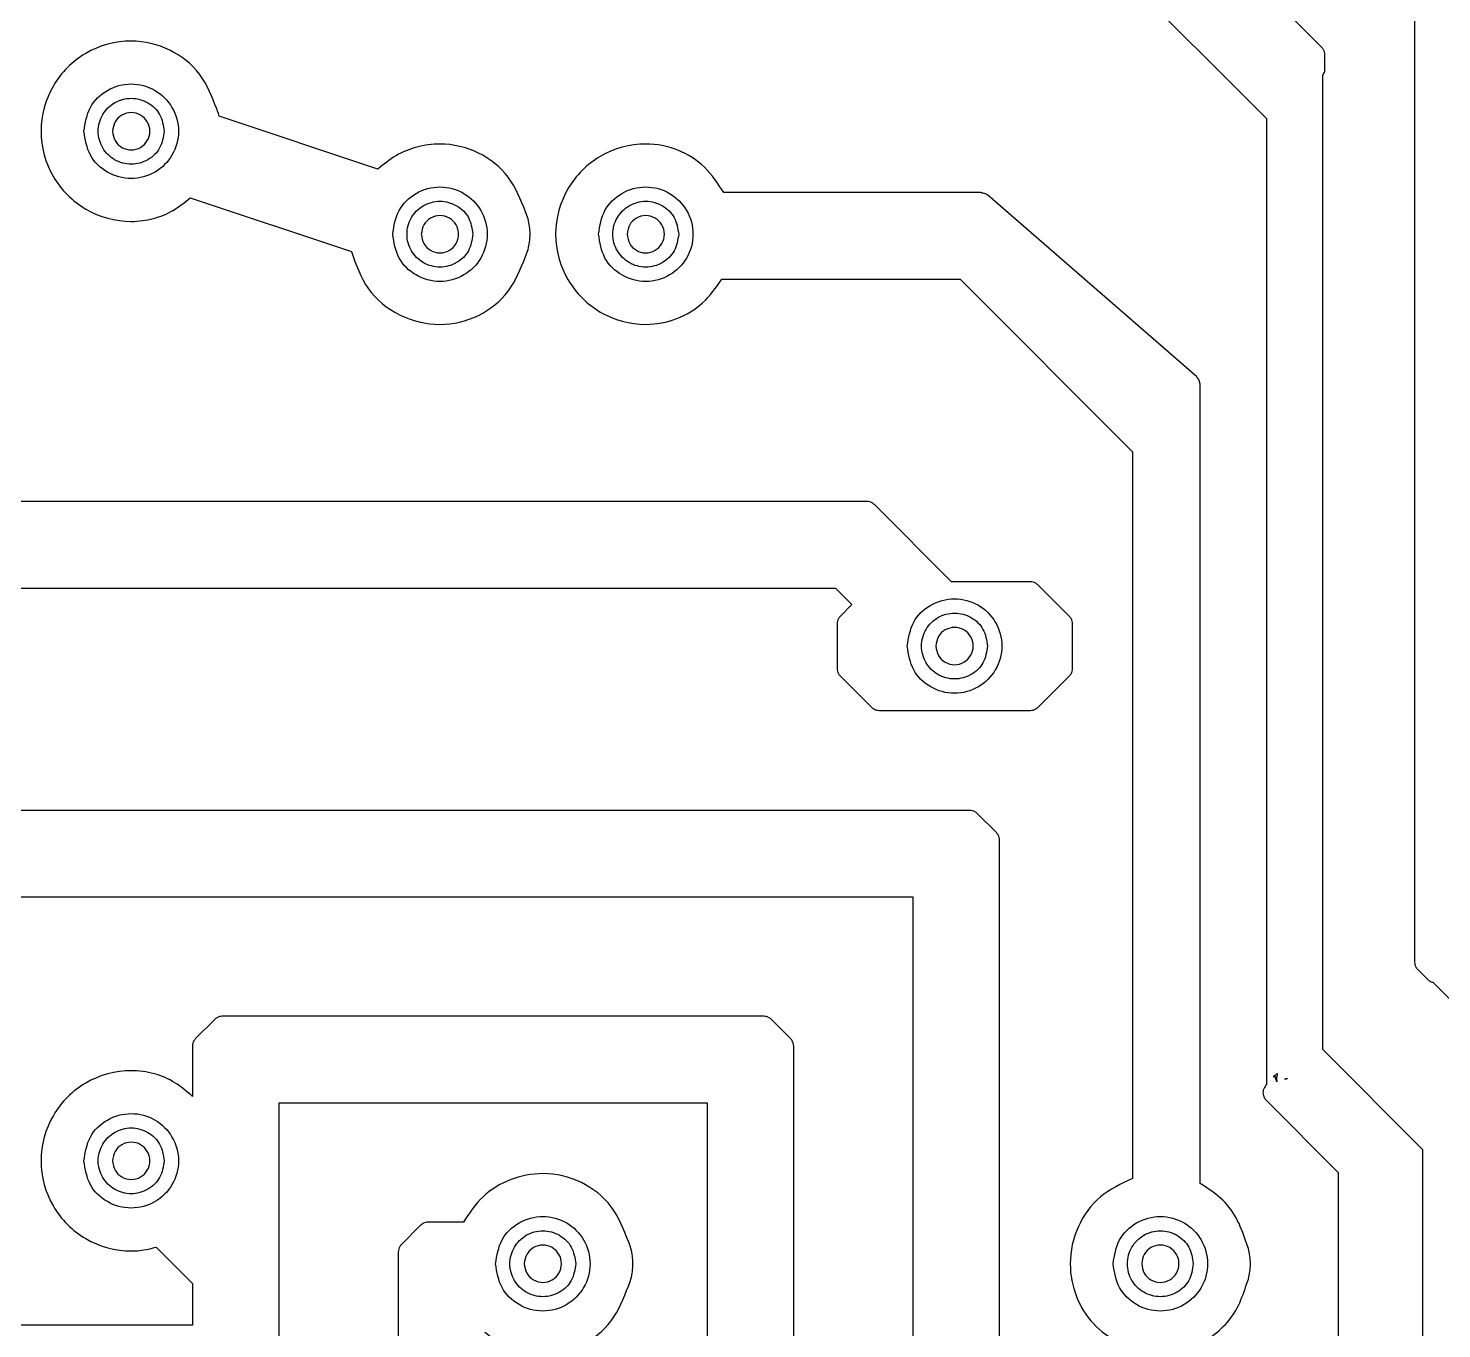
# Model space of a CAD drawing. Extents: x 3 to 107, y 3 to 87.
# Drawn here: x 50.76 to 68.2, y 27.25 to 43.29 of the extents above; entities that cross this region are included whole.
import ezdxf

# ---------------------------------------------------------------- set-up
doc = ezdxf.new("R2010")
doc.units = 0
doc.layers.add('ScottBernardi_VCdelay_PCB', color=7, linetype='CONTINUOUS')

msp = doc.modelspace()

# ---------------------------------------------------------------- linework, layer by layer
at = {"layer": 'ScottBernardi_VCdelay_PCB', "color": 7}
for points in [[(60.830178, 45.485756), (65.855144, 45.485756), (67.864567, 43.476333), (67.864567, 31.771872)], [(66.720156, 43.053706), (65.1129, 44.660961)], [(46.737764, 42.281828), (48.421219, 43.965283), (64.249653, 43.965283), (66.035767, 42.178817), (66.035767, 30.258103), (66.030475, 30.252811)], [(66.758608, 42.784889), (66.758608, 42.960219)], [(67.968283, 29.457297), (66.733561, 30.692019), (66.733561, 42.711864)], [(55.073197, 41.553342), (53.1114, 42.207392)], [(52.756858, 41.199153), (54.747231, 40.535578)], [(62.513633, 41.262653), (59.338986, 41.262653)], [(65.174283, 38.993939), (62.600417, 41.23055)], [(59.316408, 40.193736), (62.256811, 40.193736), (64.383708, 38.067192), (64.383708, 29.101697)], [(65.219792, 29.039256), (65.219792, 38.894103)], [(61.105344, 37.453006), (32.832322, 37.453006)], [(63.124997, 36.461347), (62.151683, 36.461347), (61.198831, 37.413847)], [(33.733317, 34.155944), (33.533292, 34.355617), (33.533292, 36.384089), (60.717289, 36.384089), (60.920842, 36.180183), (60.920842, 36.180183)], [(63.605481, 36.035544), (63.218131, 36.422542)], [(60.920842, 36.180183), (60.776203, 36.035544)], [(60.73775, 35.941706), (60.73775, 35.3949)], [(63.643933, 35.3949), (63.643933, 35.941706)], [(60.776203, 35.301414), (61.1632, 34.914417)], [(63.218131, 34.914417), (63.605481, 35.301414)], [(61.257039, 34.875964), (63.124997, 34.875964)], [(62.375344, 33.642653), (46.472475, 33.642653), (46.472475, 34.062106)], [(62.704133, 33.368544), (62.468478, 33.6042)], [(62.742939, 21.383625), (62.742939, 33.274706)], [(46.472475, 32.194853), (46.472475, 32.574089), (61.674375, 32.574089), (61.674375, 21.410083)], [(67.903019, 31.678739), (68.027197, 31.554561)], [(68.088933, 31.522106), (69.326478, 30.284561)], [(53.058836, 31.063847), (52.823181, 30.828544)], [(59.834992, 31.103006), (53.152322, 31.103006)], [(60.164133, 30.828544), (59.928478, 31.063847)], [(52.784375, 30.735058), (52.784375, 30.113464)], [(60.610044, 13.872986), (60.202939, 14.279739), (60.202939, 30.735058)], [(66.167, 30.294439), (66.141247, 30.369933), (66.125372, 30.353353), (66.138778, 30.376636), (66.141247, 30.369933), (66.168058, 30.398156), (66.168058, 30.374872), (66.168058, 30.374872)], [(66.284475, 30.328306), (66.263661, 30.328306), (66.265778, 30.331481)], [(66.291883, 30.337478), (66.292236, 30.336772), (66.284475, 30.328306), (66.284475, 30.328306)], [(53.852939, 26.592036), (53.852939, 30.034089), (59.134375, 30.034089), (59.134375, 25.102961)], [(66.032944, 30.067956), (66.923708, 29.177192), (66.923708, 26.691872)], [(67.611272, 7.641872), (67.611272, 21.319419), (69.232639, 22.940786), (69.232639, 25.664936), (67.968283, 26.929292), (67.968283, 29.457297), (67.968283, 29.457297)], [(52.335642, 28.255736), (52.784375, 27.807003), (52.784375, 27.292653), (48.460025, 27.292653), (47.464486, 28.288544), (47.228831, 28.5242)], [(55.599189, 28.5242), (55.363181, 28.288544)], [(56.127297, 28.563006), (55.692322, 28.563006)], [(55.324022, 28.195058), (55.324022, 24.753006), (47.190378, 24.753006), (46.472475, 25.470556), (46.472475, 26.443164)]]:
    msp.add_lwpolyline(points, dxfattribs=at)
for points, knots in [([(53.084236, 42.294528), (53.024632, 42.445452), (52.90645, 42.744703), (52.51254, 43.056173), (51.997403, 43.176935), (51.44536, 43.026536), (51.02079, 42.601762), (50.862393, 42.019709), (51.020863, 41.437683), (51.445071, 41.01283), (51.926453, 40.882244), (52.299927, 40.931664), (52.552317, 41.032221), (52.688944, 41.143726), (52.756858, 41.199153)], [0, 0, 0, 0, 0.479863, 0.95147, 1.439591, 2.020621, 2.585083, 3.166113, 3.747142, 4.311605, 4.892635, 5.168216, 5.43307, 5.694844, 5.694844, 5.694844, 5.694844]), ([(66.758608, 42.960219), (66.757721, 42.971778), (66.755959, 42.994743), (66.742514, 43.027318), (66.727637, 43.044875), (66.720156, 43.053706)], [0, 0, 0, 0, 0.034641, 0.068827, 0.103418, 0.103418, 0.103418, 0.103418]), ([(66.733561, 42.711864), (66.738177, 42.719256), (66.74739, 42.73401), (66.756619, 42.758785), (66.757944, 42.776178), (66.758608, 42.784889)], [0, 0, 0, 0, 0.026126, 0.052146, 0.078253, 0.078253, 0.078253, 0.078253]), ([(51.444878, 42.019714), (51.460957, 41.917054), (51.492654, 41.71467), (51.724598, 41.491926), (52.027207, 41.409031), (52.333048, 41.491891), (52.555743, 41.714635), (52.638747, 42.01967), (52.555686, 42.324682), (52.333068, 42.547439), (52.027207, 42.630445), (51.724579, 42.547403), (51.492713, 42.324651), (51.460973, 42.122314), (51.444878, 42.019714)], [0, 0, 0, 0, 0.304537, 0.600368, 0.904904, 1.209681, 1.505576, 1.810116, 2.114505, 2.410456, 2.715253, 3.01981, 3.315697, 3.620082, 3.620082, 3.620082, 3.620082]), ([(52.434419, 42.019714), (52.42321, 42.09135), (52.401116, 42.232547), (52.239153, 42.387858), (52.028074, 42.445521), (51.81479, 42.38788), (51.659524, 42.232492), (51.601862, 42.01967), (51.659467, 41.806825), (51.814809, 41.65145), (52.028074, 41.593955), (52.239133, 41.651471), (52.401175, 41.806773), (52.423226, 41.948019), (52.434419, 42.019714)], [0, 0, 0, 0, 0.212483, 0.418817, 0.631365, 0.843824, 1.050038, 1.262497, 1.475108, 1.681266, 1.893705, 2.106233, 2.312511, 2.525145, 2.525145, 2.525145, 2.525145]), ([(52.434419, 42.019714), (52.42321, 42.09135), (52.401116, 42.232547), (52.239153, 42.387858), (52.028074, 42.445521), (51.81479, 42.38788), (51.659524, 42.232492), (51.601862, 42.01967), (51.659467, 41.806825), (51.814809, 41.65145), (52.028074, 41.593955), (52.239133, 41.651471), (52.401175, 41.806773), (52.423226, 41.948019), (52.434419, 42.019714)], [0, 0, 0, 0, 0.212483, 0.418817, 0.631365, 0.843824, 1.050038, 1.262497, 1.475108, 1.681266, 1.893705, 2.106233, 2.312511, 2.525145, 2.525145, 2.525145, 2.525145]), ([(51.797656, 42.019714), (51.804026, 42.0602), (51.816591, 42.140059), (51.908103, 42.227929), (52.027531, 42.26077), (52.148264, 42.227965), (52.236202, 42.140093), (52.269094, 42.019714), (52.236202, 41.899335), (52.148264, 41.811463), (52.027531, 41.778658), (51.908103, 41.811499), (51.816591, 41.899368), (51.804026, 41.979228), (51.797656, 42.019714)], [0, 0, 0, 0, 0.120121, 0.236938, 0.357059, 0.477419, 0.594301, 0.714426, 0.83455, 0.951432, 1.071792, 1.191913, 1.30873, 1.428851, 1.428851, 1.428851, 1.428851]), ([(53.1114, 42.207392), (53.108656, 42.217193), (53.103173, 42.236781), (53.095043, 42.266141), (53.08783, 42.285087), (53.084236, 42.294528)], [0, 0, 0, 0, 0.030538, 0.061033, 0.091321, 0.091321, 0.091321, 0.091321]), ([(56.893883, 41.024881), (56.834329, 41.17572), (56.716221, 41.474867), (56.322861, 41.786193), (55.904111, 41.883971), (55.552425, 41.836123), (55.287438, 41.730535), (55.144342, 41.612184), (55.073197, 41.553342)], [0, 0, 0, 0, 0.47953, 0.951008, 1.439114, 1.727195, 2.005918, 2.281521, 2.281521, 2.281521, 2.281521]), ([(59.338986, 41.262653), (59.267423, 41.373174), (59.124623, 41.593712), (58.778551, 41.809923), (58.319594, 41.899191), (57.795256, 41.756558), (57.370815, 41.331756), (57.212398, 40.749712), (57.370821, 40.16768), (57.795234, 39.742843), (58.314375, 39.601766), (58.762799, 39.685367), (59.098837, 39.884831), (59.243834, 40.090696), (59.316408, 40.193736)], [0, 0, 0, 0, 0.391187, 0.78059, 1.185375, 1.766405, 2.330868, 2.911897, 3.492927, 4.057389, 4.638419, 5.027558, 5.401496, 5.776221, 5.776221, 5.776221, 5.776221]), ([(55.254878, 40.749714), (55.27094, 40.646995), (55.302596, 40.444561), (55.534616, 40.221834), (55.837164, 40.139066), (56.142916, 40.221856), (56.365716, 40.444506), (56.448769, 40.74967), (56.365658, 41.054811), (56.142935, 41.277474), (55.837164, 41.36041), (55.534596, 41.277495), (55.302655, 41.05476), (55.270957, 40.852374), (55.254878, 40.749714)], [0, 0, 0, 0, 0.304688, 0.600464, 0.90498, 1.209584, 1.50548, 1.810192, 2.114753, 2.410704, 2.715329, 3.019865, 3.315696, 3.620233, 3.620233, 3.620233, 3.620233]), ([(57.794878, 40.749714), (57.81094, 40.646995), (57.842596, 40.444561), (58.074618, 40.221835), (58.37713, 40.13907), (58.682831, 40.221835), (58.90547, 40.444559), (58.988366, 40.74967), (58.905413, 41.054758), (58.682851, 41.277494), (58.37713, 41.360406), (58.074598, 41.277494), (57.842655, 41.05476), (57.810957, 40.852374), (57.794878, 40.749714)], [0, 0, 0, 0, 0.304688, 0.600464, 0.90498, 1.209496, 1.505272, 1.80996, 2.114496, 2.410327, 2.714864, 3.019401, 3.315232, 3.619768, 3.619768, 3.619768, 3.619768]), ([(62.600417, 41.23055), (62.599666, 41.231005), (62.598158, 41.231919), (62.595491, 41.232308), (62.587734, 41.235511), (62.576939, 41.24491), (62.557765, 41.250998), (62.542276, 41.253774), (62.531169, 41.257596), (62.524476, 41.260943), (62.519171, 41.261771), (62.515957, 41.262059), (62.514838, 41.26254), (62.514048, 41.262614), (62.513633, 41.262653)], [0, 0, 0, 0, 0.002606, 0.005237, 0.007962, 0.027676, 0.047217, 0.067365, 0.074932, 0.082391, 0.08965, 0.090892, 0.092016, 0.093258, 0.093258, 0.093258, 0.093258]), ([(56.244419, 40.749714), (56.233194, 40.821291), (56.211057, 40.962442), (56.049175, 41.117751), (55.838119, 41.175583), (55.624875, 41.117716), (55.469694, 40.962407), (55.411787, 40.74967), (55.469637, 40.53691), (55.624895, 40.381613), (55.838119, 40.323893), (56.049155, 40.381577), (56.211116, 40.536878), (56.23321, 40.678078), (56.244419, 40.749714)], [0, 0, 0, 0, 0.212332, 0.418721, 0.631289, 0.843618, 1.049942, 1.262271, 1.474751, 1.68102, 1.893328, 2.105876, 2.312209, 2.524693, 2.524693, 2.524693, 2.524693]), ([(56.244419, 40.749714), (56.233194, 40.821291), (56.211057, 40.962442), (56.049175, 41.117751), (55.838119, 41.175583), (55.624875, 41.117716), (55.469694, 40.962407), (55.411787, 40.74967), (55.469637, 40.53691), (55.624895, 40.381613), (55.838119, 40.323893), (56.049155, 40.381577), (56.211116, 40.536878), (56.23321, 40.678078), (56.244419, 40.749714)], [0, 0, 0, 0, 0.212332, 0.418721, 0.631289, 0.843618, 1.049942, 1.262271, 1.474751, 1.68102, 1.893328, 2.105876, 2.312209, 2.524693, 2.524693, 2.524693, 2.524693]), ([(56.893883, 40.4749), (56.904886, 40.503596), (56.927111, 40.561557), (56.94552, 40.654236), (56.95223, 40.749613), (56.945515, 40.845), (56.927011, 40.937756), (56.904877, 40.995968), (56.893883, 41.024881)], [0, 0, 0, 0, 0.09206, 0.185949, 0.282193, 0.378137, 0.472039, 0.564703, 0.564703, 0.564703, 0.564703]), ([(58.784067, 40.749714), (58.77287, 40.821284), (58.750796, 40.962387), (58.589093, 41.117779), (58.37804, 41.175566), (58.164767, 41.117779), (58.009595, 40.962386), (57.951836, 40.74967), (58.009538, 40.536932), (58.164787, 40.38155), (58.378041, 40.323911), (58.589073, 40.38155), (58.750855, 40.536933), (58.772887, 40.678085), (58.784067, 40.749714)], [0, 0, 0, 0, 0.212308, 0.418577, 0.631057, 0.843537, 1.049806, 1.262114, 1.474574, 1.680787, 1.893247, 2.105706, 2.311919, 2.524379, 2.524379, 2.524379, 2.524379]), ([(58.784067, 40.749714), (58.77287, 40.821284), (58.750796, 40.962387), (58.589093, 41.117779), (58.37804, 41.175566), (58.164767, 41.117779), (58.009595, 40.962386), (57.951836, 40.74967), (58.009538, 40.536932), (58.164787, 40.38155), (58.378041, 40.323911), (58.589073, 40.38155), (58.750855, 40.536933), (58.772887, 40.678085), (58.784067, 40.749714)], [0, 0, 0, 0, 0.212308, 0.418577, 0.631057, 0.843537, 1.049806, 1.262114, 1.474574, 1.680787, 1.893247, 2.105706, 2.311919, 2.524379, 2.524379, 2.524379, 2.524379]), ([(55.607656, 40.749714), (55.614009, 40.790259), (55.626532, 40.870167), (55.718123, 40.958028), (55.837532, 40.990721), (55.95824, 40.958064), (56.046273, 40.8702), (56.079067, 40.749714), (56.046273, 40.629228), (55.95824, 40.541364), (55.837532, 40.508707), (55.718123, 40.541399), (55.626532, 40.629261), (55.614009, 40.709169), (55.607656, 40.749714)], [0, 0, 0, 0, 0.120272, 0.237034, 0.357134, 0.477474, 0.594301, 0.714576, 0.834852, 0.951679, 1.072019, 1.192119, 1.308881, 1.429153, 1.429153, 1.429153, 1.429153]), ([(58.147656, 40.749714), (58.154009, 40.790259), (58.166532, 40.870167), (58.258124, 40.958027), (58.377499, 40.990717), (58.498155, 40.958085), (58.586028, 40.870147), (58.618665, 40.749714), (58.586028, 40.629281), (58.498155, 40.541343), (58.377499, 40.508711), (58.258124, 40.5414), (58.166532, 40.629261), (58.154009, 40.709168), (58.147656, 40.749714)], [0, 0, 0, 0, 0.120272, 0.237034, 0.357134, 0.477386, 0.594092, 0.714344, 0.834596, 0.951302, 1.071554, 1.191654, 1.308416, 1.428688, 1.428688, 1.428688, 1.428688]), ([(54.747231, 40.535578), (54.802549, 40.373692), (54.912492, 40.051953), (55.326784, 39.719698), (55.828751, 39.597779), (56.32275, 39.713228), (56.71631, 40.024711), (56.834352, 40.323975), (56.893883, 40.4749)], [0, 0, 0, 0, 0.504431, 1.002528, 1.516797, 2.004906, 2.476441, 2.956193, 2.956193, 2.956193, 2.956193]), ([(65.213794, 38.915622), (65.213281, 38.919239), (65.212258, 38.926451), (65.209687, 38.937122), (65.20591, 38.947635), (65.200357, 38.95747), (65.193943, 38.966892), (65.187263, 38.974336), (65.18257, 38.981631), (65.179396, 38.988368), (65.176007, 38.992061), (65.174283, 38.993939)], [0, 0, 0, 0, 0.010953, 0.021845, 0.032879, 0.044339, 0.055625, 0.067019, 0.074254, 0.081595, 0.089195, 0.089195, 0.089195, 0.089195]), ([(65.219792, 38.894103), (65.219507, 38.896598), (65.218938, 38.901577), (65.215778, 38.908423), (65.214456, 38.91322), (65.213794, 38.915622)], [0, 0, 0, 0, 0.007486, 0.014935, 0.022408, 0.022408, 0.022408, 0.022408]), ([(61.198831, 37.413847), (61.190007, 37.421442), (61.172491, 37.43652), (61.139914, 37.450282), (61.116909, 37.452095), (61.105344, 37.453006)], [0, 0, 0, 0, 0.034798, 0.069084, 0.103739, 0.103739, 0.103739, 0.103739]), ([(63.218131, 36.422542), (63.209358, 36.43005), (63.191883, 36.445006), (63.159428, 36.458598), (63.136502, 36.460429), (63.124997, 36.461347)], [0, 0, 0, 0, 0.034512, 0.068751, 0.103235, 0.103235, 0.103235, 0.103235]), ([(61.604878, 35.669714), (61.62094, 35.566995), (61.652596, 35.364561), (61.884617, 35.141834), (62.187163, 35.059066), (62.492917, 35.141856), (62.715708, 35.364504), (62.798782, 35.669626), (62.715594, 35.974702), (62.492957, 36.197375), (62.187164, 36.280459), (61.884577, 36.197396), (61.652714, 35.974653), (61.620973, 35.772315), (61.604878, 35.669714)], [0, 0, 0, 0, 0.304688, 0.600464, 0.90498, 1.209584, 1.50548, 1.810192, 2.114601, 2.410608, 2.715253, 3.01981, 3.315697, 3.620082, 3.620082, 3.620082, 3.620082]), ([(60.776203, 36.035544), (60.768712, 36.02674), (60.753756, 36.009163), (60.740422, 35.976407), (60.738644, 35.953317), (60.73775, 35.941706)], [0, 0, 0, 0, 0.034539, 0.068955, 0.103764, 0.103764, 0.103764, 0.103764]), ([(62.594419, 35.669714), (62.583226, 35.741409), (62.561174, 35.882656), (62.399135, 36.03795), (62.188118, 36.095486), (61.97492, 36.037914), (61.819559, 35.882623), (61.761827, 35.669714), (61.819559, 35.456805), (61.97492, 35.301514), (62.188118, 35.243942), (62.399135, 35.301478), (62.561174, 35.456771), (62.583226, 35.598019), (62.594419, 35.669714)], [0, 0, 0, 0, 0.212635, 0.418913, 0.63144, 0.843728, 1.049941, 1.262573, 1.475204, 1.681418, 1.893705, 2.106233, 2.312511, 2.525146, 2.525146, 2.525146, 2.525146]), ([(63.643933, 35.941706), (63.643039, 35.953317), (63.641262, 35.976407), (63.627927, 36.009163), (63.612972, 36.02674), (63.605481, 36.035544)], [0, 0, 0, 0, 0.03481, 0.069225, 0.103764, 0.103764, 0.103764, 0.103764]), ([(61.957656, 35.669714), (61.964026, 35.7102), (61.976591, 35.790059), (62.068103, 35.877929), (62.187532, 35.91077), (62.308262, 35.877965), (62.396209, 35.790091), (62.429081, 35.66967), (62.396266, 35.549226), (62.308242, 35.461364), (62.187532, 35.428707), (62.068123, 35.461399), (61.976532, 35.549261), (61.964009, 35.629168), (61.957656, 35.669714)], [0, 0, 0, 0, 0.120121, 0.236938, 0.357059, 0.477419, 0.594301, 0.714426, 0.834701, 0.951528, 1.071868, 1.191968, 1.30873, 1.429002, 1.429002, 1.429002, 1.429002]), ([(60.73775, 35.3949), (60.73864, 35.383318), (60.740408, 35.360307), (60.753783, 35.327682), (60.768714, 35.310188), (60.776203, 35.301414)], [0, 0, 0, 0, 0.034719, 0.068977, 0.103444, 0.103444, 0.103444, 0.103444]), ([(63.605481, 35.301414), (63.612969, 35.310188), (63.6279, 35.327682), (63.641275, 35.360307), (63.643043, 35.383318), (63.643933, 35.3949)], [0, 0, 0, 0, 0.034467, 0.068725, 0.103444, 0.103444, 0.103444, 0.103444]), ([(61.1632, 34.914417), (61.172061, 34.906932), (61.1897, 34.892032), (61.222407, 34.878627), (61.245452, 34.876855), (61.257039, 34.875964)], [0, 0, 0, 0, 0.034664, 0.069007, 0.103739, 0.103739, 0.103739, 0.103739]), ([(63.124997, 34.875964), (63.136497, 34.876859), (63.159396, 34.878641), (63.191892, 34.89202), (63.20936, 34.906931), (63.218131, 34.914417)], [0, 0, 0, 0, 0.034473, 0.068646, 0.103103, 0.103103, 0.103103, 0.103103]), ([(62.468478, 33.6042), (62.459708, 33.611686), (62.442239, 33.626597), (62.409744, 33.639976), (62.386844, 33.641758), (62.375344, 33.642653)], [0, 0, 0, 0, 0.034456, 0.06863, 0.103103, 0.103103, 0.103103, 0.103103]), ([(62.742939, 33.274706), (62.742048, 33.286294), (62.740275, 33.309351), (62.726766, 33.342101), (62.711709, 33.359693), (62.704133, 33.368544)], [0, 0, 0, 0, 0.034734, 0.069111, 0.103926, 0.103926, 0.103926, 0.103926]), ([(67.864567, 31.771872), (67.865461, 31.760373), (67.867243, 31.737473), (67.880623, 31.704978), (67.895533, 31.687509), (67.903019, 31.678739)], [0, 0, 0, 0, 0.034473, 0.068646, 0.103103, 0.103103, 0.103103, 0.103103]), ([(68.027197, 31.554561), (68.033202, 31.549415), (68.045124, 31.539198), (68.066446, 31.528774), (68.081414, 31.524335), (68.088933, 31.522106)], [0, 0, 0, 0, 0.023645, 0.046948, 0.07047, 0.07047, 0.07047, 0.07047]), ([(53.152322, 31.103006), (53.140758, 31.102095), (53.117752, 31.100282), (53.085176, 31.08652), (53.067659, 31.071442), (53.058836, 31.063847)], [0, 0, 0, 0, 0.034655, 0.068941, 0.103739, 0.103739, 0.103739, 0.103739]), ([(59.928478, 31.063847), (59.919711, 31.071449), (59.902258, 31.086582), (59.86963, 31.100274), (59.84658, 31.102092), (59.834992, 31.103006)], [0, 0, 0, 0, 0.034674, 0.069032, 0.103765, 0.103765, 0.103765, 0.103765]), ([(52.823181, 30.828544), (52.81567, 30.819742), (52.800689, 30.802184), (52.787137, 30.769597), (52.785297, 30.746591), (52.784375, 30.735058)], [0, 0, 0, 0, 0.034585, 0.06898, 0.103555, 0.103555, 0.103555, 0.103555]), ([(60.202939, 30.735058), (60.202016, 30.746591), (60.200176, 30.769597), (60.186625, 30.802184), (60.171644, 30.819742), (60.164133, 30.828544)], [0, 0, 0, 0, 0.034575, 0.068971, 0.103555, 0.103555, 0.103555, 0.103555]), ([(52.784375, 30.113464), (52.715028, 30.173858), (52.575619, 30.295267), (52.312776, 30.405473), (51.93079, 30.458376), (51.445086, 30.326598), (51.020869, 29.901741), (50.862356, 29.319733), (51.020932, 28.737612), (51.444839, 28.313086), (51.869734, 28.197144), (52.13323, 28.211789), (52.236411, 28.228335), (52.302716, 28.246644), (52.335642, 28.255736)], [0, 0, 0, 0, 0.274485, 0.551795, 0.840341, 1.42137, 1.985833, 2.566863, 3.147892, 3.712355, 4.293384, 4.399814, 4.50365, 4.606072, 4.606072, 4.606072, 4.606072]), ([(66.168058, 30.374872), (66.165836, 30.366106), (66.161404, 30.348616), (66.160142, 30.32104), (66.164699, 30.303365), (66.167, 30.294439)], [0, 0, 0, 0, 0.027117, 0.054097, 0.081626, 0.081626, 0.081626, 0.081626]), ([(66.030475, 30.252811), (66.017329, 30.233764), (65.991469, 30.196294), (65.992377, 30.123197), (66.019288, 30.086551), (66.032944, 30.067956)], [0, 0, 0, 0, 0.068283, 0.134323, 0.202362, 0.202362, 0.202362, 0.202362]), ([(66.265778, 30.331481), (66.268739, 30.331935), (66.27466, 30.332844), (66.283502, 30.334405), (66.289102, 30.336458), (66.291883, 30.337478)], [0, 0, 0, 0, 0.008994, 0.017981, 0.026851, 0.026851, 0.026851, 0.026851]), ([(51.444878, 29.319714), (51.46094, 29.216995), (51.492596, 29.014563), (51.724618, 28.791827), (52.027207, 28.709079), (52.333026, 28.791792), (52.555807, 29.014526), (52.638734, 29.319626), (52.555693, 29.624681), (52.333066, 29.847439), (52.027207, 29.930445), (51.724578, 29.847403), (51.492713, 29.624651), (51.460973, 29.422314), (51.444878, 29.319714)], [0, 0, 0, 0, 0.304688, 0.600464, 0.90498, 1.209736, 1.505576, 1.810267, 2.114656, 2.410607, 2.715404, 3.019961, 3.315848, 3.620233, 3.620233, 3.620233, 3.620233]), ([(52.434419, 29.319714), (52.423194, 29.391291), (52.401057, 29.53244), (52.239173, 29.687758), (52.028075, 29.74557), (51.814768, 29.687781), (51.659588, 29.532383), (51.601849, 29.319626), (51.659474, 29.106823), (51.814808, 28.95145), (52.028075, 28.893955), (52.239133, 28.951471), (52.401175, 29.106773), (52.423226, 29.248019), (52.434419, 29.319714)], [0, 0, 0, 0, 0.212332, 0.418721, 0.631289, 0.843769, 1.050038, 1.262346, 1.474957, 1.681115, 1.893554, 2.106082, 2.31236, 2.524995, 2.524995, 2.524995, 2.524995]), ([(52.434419, 29.319714), (52.423194, 29.391291), (52.401057, 29.53244), (52.239173, 29.687758), (52.028075, 29.74557), (51.814768, 29.687781), (51.659588, 29.532383), (51.601849, 29.319626), (51.659474, 29.106823), (51.814808, 28.95145), (52.028075, 28.893955), (52.239133, 28.951471), (52.401175, 29.106773), (52.423226, 29.248019), (52.434419, 29.319714)], [0, 0, 0, 0, 0.212332, 0.418721, 0.631289, 0.843769, 1.050038, 1.262346, 1.474957, 1.681115, 1.893554, 2.106082, 2.31236, 2.524995, 2.524995, 2.524995, 2.524995]), ([(51.797656, 29.319714), (51.804026, 29.3602), (51.816591, 29.440059), (51.908103, 29.527929), (52.027532, 29.56077), (52.148262, 29.527965), (52.236209, 29.440091), (52.269081, 29.31967), (52.236266, 29.199226), (52.148242, 29.111364), (52.027532, 29.078707), (51.908123, 29.111399), (51.816532, 29.199261), (51.804009, 29.279168), (51.797656, 29.319714)], [0, 0, 0, 0, 0.120121, 0.236938, 0.357059, 0.477419, 0.594301, 0.714426, 0.834701, 0.951528, 1.071868, 1.191968, 1.30873, 1.429002, 1.429002, 1.429002, 1.429002]), ([(58.163883, 28.324881), (58.104332, 28.475746), (57.986227, 28.774951), (57.592826, 29.086431), (57.133518, 29.193968), (56.701341, 29.109819), (56.347912, 28.896055), (56.200791, 28.673955), (56.127297, 28.563006)], [0, 0, 0, 0, 0.479612, 0.951197, 1.439323, 1.849285, 2.245211, 2.640422, 2.640422, 2.640422, 2.640422]), ([(64.383708, 29.101697), (64.243618, 29.036289), (63.964352, 28.905899), (63.684259, 28.516192), (63.585364, 28.06967), (63.667656, 27.643433), (63.881143, 27.289945), (64.103126, 27.142836), (64.214022, 27.069344)], [0, 0, 0, 0, 0.457452, 0.911921, 1.381855, 1.791783, 2.187529, 2.582595, 2.582595, 2.582595, 2.582595]), ([(65.784236, 28.324881), (65.749035, 28.424561), (65.679318, 28.621979), (65.481714, 28.872696), (65.307, 28.983799), (65.219792, 29.039256)], [0, 0, 0, 0, 0.315844, 0.625531, 0.934162, 0.934162, 0.934162, 0.934162]), ([(56.524878, 28.049714), (56.54094, 27.946995), (56.572596, 27.744561), (56.804618, 27.521835), (57.10713, 27.43907), (57.41283, 27.521835), (57.635471, 27.744558), (57.71837, 28.049704), (57.635392, 28.354843), (57.412904, 28.57774), (57.10713, 28.660809), (56.804545, 28.577739), (56.572671, 28.354846), (56.540962, 28.152399), (56.524878, 28.049714)], [0, 0, 0, 0, 0.304688, 0.600464, 0.90498, 1.209496, 1.505272, 1.80996, 2.114584, 2.410536, 2.715096, 3.019657, 3.315608, 3.620233, 3.620233, 3.620233, 3.620233]), ([(64.144878, 28.049714), (64.16094, 27.946995), (64.192596, 27.744561), (64.424618, 27.521835), (64.72713, 27.43907), (65.03283, 27.521835), (65.255471, 27.744558), (65.33837, 28.049704), (65.255392, 28.354843), (65.032904, 28.57774), (64.72713, 28.660809), (64.424545, 28.577739), (64.192671, 28.354846), (64.160962, 28.152399), (64.144878, 28.049714)], [0, 0, 0, 0, 0.304688, 0.600464, 0.90498, 1.209496, 1.505272, 1.80996, 2.114584, 2.410536, 2.715096, 3.019657, 3.315608, 3.620233, 3.620233, 3.620233, 3.620233]), ([(55.692322, 28.563006), (55.680818, 28.562087), (55.657891, 28.560256), (55.625436, 28.546665), (55.607961, 28.531708), (55.599189, 28.5242)], [0, 0, 0, 0, 0.034485, 0.068723, 0.103235, 0.103235, 0.103235, 0.103235]), ([(57.514067, 28.049714), (57.502893, 28.121305), (57.480865, 28.262451), (57.319257, 28.418088), (57.108084, 28.475955), (56.894716, 28.418032), (56.739615, 28.262468), (56.681832, 28.049704), (56.739536, 27.836932), (56.894789, 27.681543), (57.108084, 27.623924), (57.319184, 27.681485), (57.48094, 27.836955), (57.502915, 27.978088), (57.514067, 28.049714)], [0, 0, 0, 0, 0.212376, 0.41871, 0.631365, 0.843869, 1.050258, 1.262654, 1.475114, 1.681327, 1.893787, 2.106398, 2.312556, 2.524995, 2.524995, 2.524995, 2.524995]), ([(57.514067, 28.049714), (57.502893, 28.121305), (57.480865, 28.262451), (57.319257, 28.418088), (57.108084, 28.475955), (56.894716, 28.418032), (56.739615, 28.262468), (56.681832, 28.049704), (56.739536, 27.836932), (56.894789, 27.681543), (57.108084, 27.623924), (57.319184, 27.681485), (57.48094, 27.836955), (57.502915, 27.978088), (57.514067, 28.049714)], [0, 0, 0, 0, 0.212376, 0.41871, 0.631365, 0.843869, 1.050258, 1.262654, 1.475114, 1.681327, 1.893787, 2.106398, 2.312556, 2.524995, 2.524995, 2.524995, 2.524995]), ([(65.134067, 28.049714), (65.122865, 28.121309), (65.10078, 28.262473), (64.939145, 28.418024), (64.728041, 28.475968), (64.514714, 28.418025), (64.359616, 28.26247), (64.301832, 28.049704), (64.359537, 27.83693), (64.514787, 27.68155), (64.72804, 27.623911), (64.939073, 27.68155), (65.100855, 27.836933), (65.122887, 27.978085), (65.134067, 28.049714)], [0, 0, 0, 0, 0.212397, 0.418785, 0.631289, 0.843793, 1.050182, 1.262579, 1.475038, 1.681252, 1.893711, 2.106171, 2.312384, 2.524844, 2.524844, 2.524844, 2.524844]), ([(65.134067, 28.049714), (65.122865, 28.121309), (65.10078, 28.262473), (64.939145, 28.418024), (64.728041, 28.475968), (64.514714, 28.418025), (64.359616, 28.26247), (64.301832, 28.049704), (64.359537, 27.83693), (64.514787, 27.68155), (64.72804, 27.623911), (64.939073, 27.68155), (65.100855, 27.836933), (65.122887, 27.978085), (65.134067, 28.049714)], [0, 0, 0, 0, 0.212397, 0.418785, 0.631289, 0.843793, 1.050182, 1.262579, 1.475038, 1.681252, 1.893711, 2.106171, 2.312384, 2.524844, 2.524844, 2.524844, 2.524844]), ([(55.363181, 28.288544), (55.355579, 28.279778), (55.340445, 28.262324), (55.326754, 28.229697), (55.324936, 28.206646), (55.324022, 28.195058)], [0, 0, 0, 0, 0.034674, 0.069032, 0.103765, 0.103765, 0.103765, 0.103765]), ([(56.877656, 28.049714), (56.884014, 28.090285), (56.896548, 28.170254), (56.98807, 28.258265), (57.107455, 28.291133), (57.228099, 28.258266), (57.315908, 28.170253), (57.348717, 28.049748), (57.31593, 27.929258), (57.228046, 27.841408), (57.107455, 27.808697), (56.988122, 27.841407), (56.896532, 27.929259), (56.88401, 28.009168), (56.877656, 28.049714)], [0, 0, 0, 0, 0.12036, 0.237242, 0.357367, 0.477491, 0.594373, 0.714733, 0.835006, 0.951767, 1.071868, 1.191968, 1.30873, 1.429002, 1.429002, 1.429002, 1.429002]), ([(58.163883, 27.7749), (58.174863, 27.803595), (58.197041, 27.861553), (58.215242, 27.954253), (58.221839, 28.049613), (58.215238, 28.144983), (58.196941, 28.23776), (58.174854, 28.295969), (58.163883, 28.324881)], [0, 0, 0, 0, 0.09203, 0.185885, 0.282122, 0.37806, 0.471928, 0.564562, 0.564562, 0.564562, 0.564562]), ([(64.497656, 28.049714), (64.504014, 28.090284), (64.516548, 28.170253), (64.608072, 28.258272), (64.727499, 28.29112), (64.848208, 28.25833), (64.936007, 28.170232), (64.968669, 28.049748), (64.936029, 27.92928), (64.848155, 27.841343), (64.727499, 27.808711), (64.608124, 27.8414), (64.516532, 27.929261), (64.504009, 28.009168), (64.497656, 28.049714)], [0, 0, 0, 0, 0.12036, 0.237242, 0.357367, 0.477642, 0.594469, 0.714809, 0.83506, 0.951767, 1.072019, 1.192119, 1.308881, 1.429153, 1.429153, 1.429153, 1.429153]), ([(65.784236, 27.7749), (65.795047, 27.803659), (65.816873, 27.861719), (65.835179, 27.954324), (65.841873, 28.04964), (65.835167, 28.144987), (65.816812, 28.237686), (65.795042, 28.295958), (65.784236, 28.324881)], [0, 0, 0, 0, 0.092045, 0.18582, 0.281984, 0.377926, 0.471791, 0.564293, 0.564293, 0.564293, 0.564293]), ([(56.392939, 27.204811), (56.461159, 27.153907), (56.598396, 27.051504), (56.844525, 26.959941), (57.181588, 26.916956), (57.592898, 27.013321), (57.986272, 27.324688), (58.10434, 27.623968), (58.163883, 27.7749)], [0, 0, 0, 0, 0.254316, 0.511601, 0.777316, 1.265425, 1.73696, 2.216712, 2.216712, 2.216712, 2.216712]), ([(65.283292, 27.09545), (65.360349, 27.151398), (65.514897, 27.263609), (65.689279, 27.499882), (65.752382, 27.682643), (65.784236, 27.7749)], [0, 0, 0, 0, 0.284626, 0.570852, 0.862622, 0.862622, 0.862622, 0.862622])]:
    msp.add_open_spline(points, degree=3, knots=knots, dxfattribs=at)

doc.saveas('drawing.dxf')
